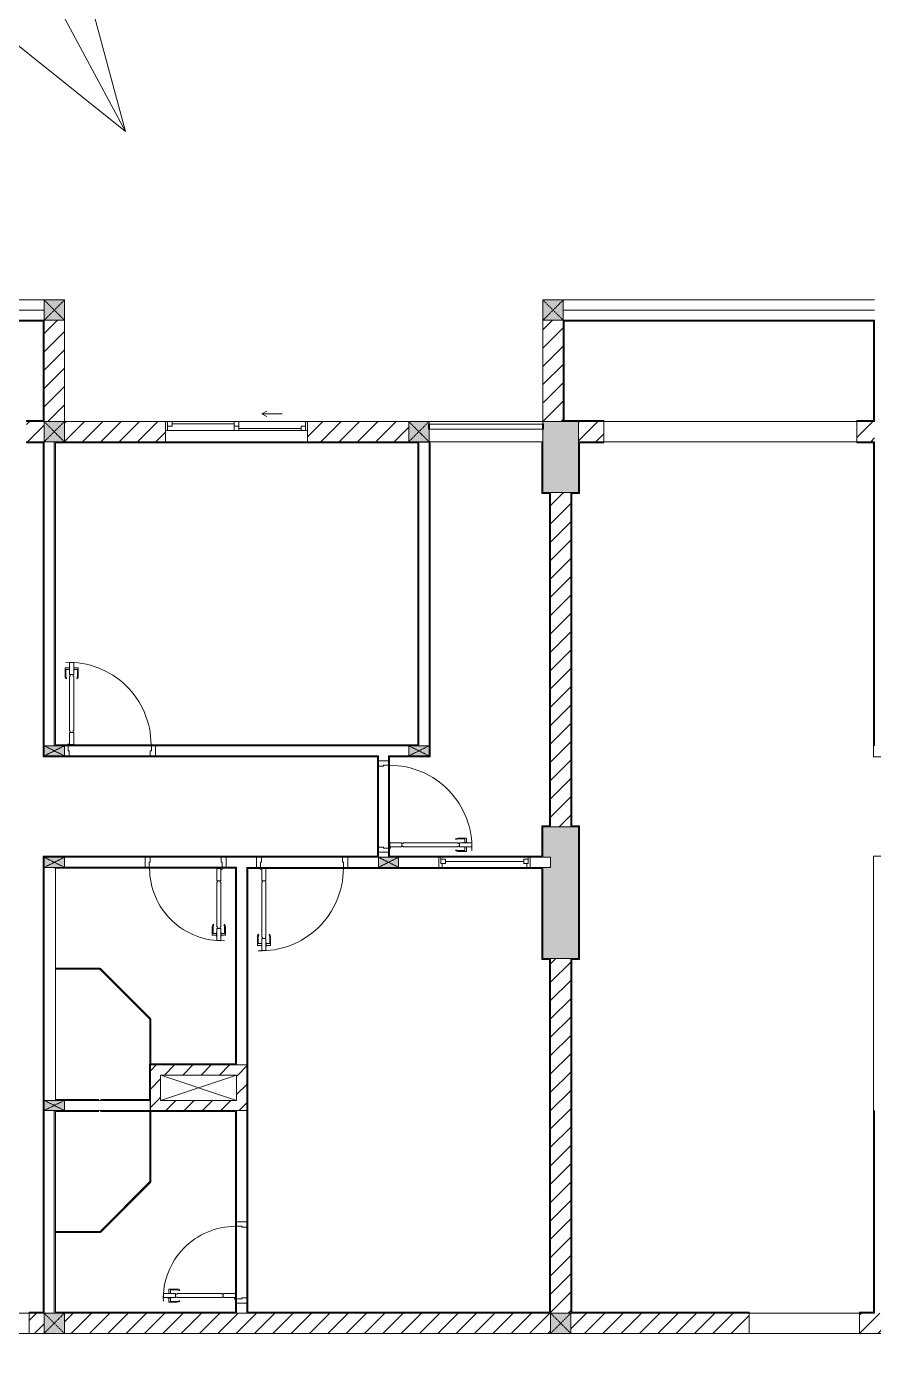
# Model space of a CAD drawing. Header units: millimetres. Extents: x 50254 to 245170, y 481 to 78637.
# Drawn here: x 212493 to 220858, y 35387 to 48437 of the extents above; entities that cross this region are included whole.
import ezdxf

# ---------------------------------------------------------------- set-up
doc = ezdxf.new("R2010")
doc.units = ezdxf.units.MM
doc.linetypes.add('IMPORT-Dash _2_', pattern=[6, 3, -3])
for name, color, linetype, lineweight in [('0-2-1', 53, 'Continuous', 9), ('A-DETL-GENF-7', 53, 'Continuous', 9), ('A-DOOR-5', 53, 'Continuous', 9), ('A-FLOR-1-1', 53, 'Continuous', 9), ('A-FLOR-4', 53, 'Continuous', 9), ('A-FLOR-HRAL-5', 53, 'Continuous', 9), ('A-GLAZ-5', 53, 'Continuous', 9), ('A-GLAZ-CURT-3', 130, 'Continuous', 9), ('A-GLAZ-CURT-4', 53, 'Continuous', 9), ('A-WALL-1-1', 53, 'Continuous', 9), ('A-WALL-7', 53, 'Continuous', 9), ('A-WALL-PATT-3', 53, 'Continuous', 9), ('A-WALL-PATT-4', 130, 'Continuous', 9), ('A_1404_dwg-1', 53, 'Continuous', 9), ('HOA GIO_TIEN GIANG_dwg-1', 253, 'Continuous', 18), ('I-WALL-1-1', 53, 'Continuous', 9), ('I-WALL-2', 53, 'Continuous', 9), ('S-COLS-1', 130, 'Continuous', 9), ('S-COLS-10', 130, 'IMPORT-Dash _2_', 9), ('S-COLS-2-1', 53, 'Continuous', 9), ('S-COLS-4-1', 53, 'Continuous', 9), ('S-COLS-9', 53, 'Continuous', 9), ('S-COLS-HDLN-2', 53, 'IMPORT-Dash _2_', 9), ('TEXT-1', 53, 'Continuous', 9)]:
    doc.layers.add(name, color=color, linetype=linetype, lineweight=lineweight)
pattern_1 = [(45, (0, 0), (-90.50967, 90.50967), [])]

# ---------------------------------------------------------------- blocks, each defined once
blk = doc.blocks.new('A_1404_dwg_NCV_TKTC_KET CAU_rvt-1-TKTC_MB HOÀN THIỆN SÀN TẦNG 3-4-4819833-KeyPlan-CH1')
at = {"layer": 'S-COLS-1'}
for points in [[(99978, 43837), (100128, 43837), (100128, 44537), (99778, 44537), (99783, 44512), (99783, 43837), (99853, 43837)], [(99853, 39237), (100128, 39237), (100128, 40537), (99778, 40536), (99778, 40237), (99853, 40237), (99853, 40137), (99778, 40137), (99778, 39237)]]:
    blk.add_hatch(color=256, dxfattribs=at).paths.add_polyline_path(points)
at = {"layer": 'A-FLOR-1-1'}
for p, q in [((98652, 44332), (98652, 44337)), ((96753, 37837), (96003, 37837))]:
    blk.add_line(p, q, dxfattribs=at)
at = {"layer": 'S-COLS-2-1'}
for p, q in [((99978, 44537), (99778, 44537)), ((100128, 44337), (100128, 44537)), ((99853, 43837), (100053, 43837)), ((100053, 40537), (99853, 40537)), ((99853, 39237), (100053, 39237))]:
    blk.add_line(p, q, dxfattribs=at)
blk = doc.blocks.new('A_1404_dwg_DOOR_CW_01 CANH MO-PANEL KINH - DIW_01-900x2200-CỬA GỖ VÂN LAMINATE-553375-TKTC_MB HOÀN THIỆN SÀN TẦNG 3-4-4819841-KeyPlan-CH1')
at = {"layer": 'A-DETL-GENF-7'}
for p, q in [((49615, 40124), (49615, 40203)), ((49658, 40207), (49619, 40207)), ((49702, 40207), (49741, 40207)), ((49745, 40124), (49745, 40203)), ((49623, 40186), (49623, 40124)), ((49623, 40098), (49629, 40103)), ((49658, 40190), (49627, 40190)), ((49702, 40190), (49733, 40190)), ((49736, 40098), (49730, 40103)), ((49737, 40186), (49737, 40124))]:
    blk.add_line(p, q, dxfattribs=at)
at = {"layer": 'A-DETL-GENF-7', "flags": 128}
for points in [[(49658, 40179), (49660, 40179), (49660, 40219), (49658, 40219)], [(49700, 40259), (49660, 40259), (49660, 40139), (49700, 40139)], [(49702, 40179), (49700, 40179), (49700, 40219), (49702, 40219)], [(49666, 39583), (49660, 39583), (49660, 40125), (49666, 40125), (49666, 40139), (49694, 40139), (49694, 40125), (49700, 40125), (49700, 39583), (49694, 39583), (49694, 39569), (49666, 39569)], [(49660, 39569), (49700, 39569), (49700, 39449), (49660, 39449)]]:
    blk.add_lwpolyline(points, close=True, dxfattribs=at)
at = {"layer": 'A-DETL-GENF-7'}
blk.add_circle((49710, 39447), 10, dxfattribs=at)
for centre, radius, start, end in [((49710, 39447), 814, 88, 180), ((49619, 40203), 4, 90, 180), ((49741, 40203), 4, 0, 90), ((49660, 40124), 45, 180, 215), ((49627, 40186), 4, 90, 180), ((49660, 40124), 37, 180, 215), ((49700, 40124), 37, 325, 0), ((49733, 40186), 4, 0, 90), ((49700, 40124), 45, 325, 0)]:
    blk.add_arc(centre, radius, start, end, dxfattribs=at)
at = {"layer": 'A-DOOR-5'}
blk.add_line((49710, 39437), (49685, 39437), dxfattribs=at)
at = {"layer": 'A-DOOR-5', "flags": 128}
for points in [[(48853, 39337), (48853, 39437), (48893, 39437), (48893, 39387), (48903, 39387), (48903, 39337)], [(49703, 39337), (49703, 39387), (49713, 39387), (49713, 39437), (49753, 39437), (49753, 39337)]]:
    blk.add_lwpolyline(points, close=True, dxfattribs=at)
blk = doc.blocks.new('A_1404_dwg_DOOR_CW_01 CANH MO-PANEL KINH - DIG_02-800x2200-CỬA NHÔM KÍNH-V57-TKTC_MB HOÀN THIỆN SÀN TẦNG 3-4-4819848-KeyPlan-CH1')
at = {"layer": 'A-DETL-GENF-7'}
for p, q in [((75561, 31824), (75561, 31903)), ((75604, 31907), (75565, 31907)), ((75569, 31886), (75569, 31824)), ((75604, 31890), (75573, 31890)), ((75648, 31907), (75687, 31907)), ((75648, 31890), (75679, 31890)), ((75683, 31886), (75683, 31824)), ((75691, 31824), (75691, 31903)), ((75569, 31798), (75575, 31803)), ((75682, 31798), (75676, 31803))]:
    blk.add_line(p, q, dxfattribs=at)
at = {"layer": 'A-DETL-GENF-7', "flags": 128}
for points in [[(75604, 31879), (75606, 31879), (75606, 31919), (75604, 31919)], [(75606, 31959), (75646, 31959), (75646, 31839), (75606, 31839)], [(75648, 31879), (75646, 31879), (75646, 31919), (75648, 31919)], [(75640, 31383), (75646, 31383), (75646, 31825), (75640, 31825), (75640, 31839), (75612, 31839), (75612, 31825), (75606, 31825), (75606, 31383), (75612, 31383), (75612, 31369), (75640, 31369)], [(75646, 31369), (75606, 31369), (75606, 31249), (75646, 31249)]]:
    blk.add_lwpolyline(points, close=True, dxfattribs=at)
at = {"layer": 'A-DETL-GENF-7'}
blk.add_circle((75596, 31247), 10, dxfattribs=at)
for centre, radius, start, end in [((75565, 31903), 4, 90, 180), ((75573, 31886), 4, 90, 180), ((75596, 31247), 714, 360, 92), ((75679, 31886), 4, 0, 90), ((75687, 31903), 4, 0, 90), ((75606, 31824), 45, 180, 215), ((75606, 31824), 37, 180, 215), ((75646, 31824), 37, 325, 0), ((75646, 31824), 45, 325, 0)]:
    blk.add_arc(centre, radius, start, end, dxfattribs=at)
at = {"layer": 'A-DOOR-5'}
blk.add_line((75596, 31237), (75621, 31237), dxfattribs=at)
at = {"layer": 'A-DOOR-5', "flags": 128}
for points in [[(75553, 31137), (75603, 31137), (75603, 31187), (75593, 31187), (75593, 31237), (75553, 31237)], [(76303, 31137), (76353, 31137), (76353, 31237), (76313, 31237), (76313, 31187), (76303, 31187)]]:
    blk.add_lwpolyline(points, close=True, dxfattribs=at)
blk = doc.blocks.new('A_1404_dwg_DOOR_CW_01 CANH MO-PANEL KINH - DIW_01-900x2200-CỬA GỖ VÂN LAMINATE-V58-TKTC_MB HOÀN THIỆN SÀN TẦNG 3-4-4819849-KeyPlan-CH1')
at = {"layer": 'A-DETL-GENF-7'}
for p, q in [((72459, 42024), (72459, 42103)), ((72502, 42107), (72463, 42107)), ((72467, 42086), (72467, 42024)), ((72502, 42090), (72471, 42090)), ((72546, 42107), (72585, 42107)), ((72546, 42090), (72577, 42090)), ((72581, 42086), (72581, 42024)), ((72589, 42024), (72589, 42103)), ((72467, 41998), (72474, 42003)), ((72581, 41998), (72574, 42003))]:
    blk.add_line(p, q, dxfattribs=at)
at = {"layer": 'A-DETL-GENF-7', "flags": 128}
for points in [[(72504, 42159), (72544, 42159), (72544, 42039), (72504, 42039)], [(72502, 42079), (72504, 42079), (72504, 42119), (72502, 42119)], [(72538, 41483), (72544, 41483), (72544, 42025), (72538, 42025), (72538, 42039), (72510, 42039), (72510, 42025), (72504, 42025), (72504, 41483), (72510, 41483), (72510, 41469), (72538, 41469)], [(72546, 42079), (72544, 42079), (72544, 42119), (72546, 42119)], [(72544, 41469), (72504, 41469), (72504, 41349), (72544, 41349)]]:
    blk.add_lwpolyline(points, close=True, dxfattribs=at)
at = {"layer": 'A-DETL-GENF-7'}
blk.add_circle((72494, 41347), 10, dxfattribs=at)
for centre, radius, start, end in [((72494, 41347), 814, 360, 92), ((72463, 42103), 4, 90, 180), ((72504, 42024), 45, 180, 215), ((72471, 42086), 4, 90, 180), ((72504, 42024), 37, 180, 215), ((72544, 42024), 37, 325, 0), ((72577, 42086), 4, 0, 90), ((72544, 42024), 45, 325, 0), ((72585, 42103), 4, 0, 90)]:
    blk.add_arc(centre, radius, start, end, dxfattribs=at)
at = {"layer": 'A-DOOR-5'}
blk.add_line((72494, 41337), (72519, 41337), dxfattribs=at)
at = {"layer": 'A-DOOR-5', "flags": 128}
blk.add_lwpolyline([(72453, 41237), (72501, 41237), (72501, 41287), (72491, 41287), (72491, 41337), (72453, 41337)], dxfattribs=at)
blk.add_lwpolyline([(73301, 41237), (73351, 41237), (73351, 41337), (73311, 41337), (73311, 41287), (73301, 41287)], close=True, dxfattribs=at)
blk = doc.blocks.new('A_1404_dwg_M_Fixed - 900 x 1400-901190-TKTC_MB HOÀN THIỆN SÀN TẦNG 3-4-4819850-KeyPlan-CH1')
at = {"layer": 'A-GLAZ-5'}
blk.add_line((111794, 68800), (111794, 69574), dxfattribs=at)
at = {"layer": 'A-GLAZ-5', "flags": 128}
for points in [[(111772, 69618), (111772, 69574), (111816, 69574), (111816, 69618), (111753, 69618), (111753, 69636)], [(111816, 69605), (111853, 69605), (111853, 69637)], [(111753, 68737), (111753, 68756), (111816, 68756), (111816, 68800), (111772, 68800), (111772, 68756)], [(111816, 68769), (111853, 68769), (111853, 68737)]]:
    blk.add_lwpolyline(points, dxfattribs=at)
blk = doc.blocks.new('A_1404_dwg_Railing - 50 x 10mm-901205-TKTC_MB HOÀN THIỆN SÀN TẦNG 3-4-4819861-KeyPlan-CH1')
at = {"layer": 'A-FLOR-HRAL-5', "flags": 128}
blk.add_lwpolyline([(107527, 69769), (107477, 69769), (107477, 69759), (107527, 69759)], close=True, dxfattribs=at)
blk = doc.blocks.new('A_1404_dwg_Railing - 50 x 10mm-901205-TKTC_MB HOÀN THIỆN SÀN TẦNG 3-4-V141-KeyPlan-CH1')
at = {"layer": 'A-FLOR-HRAL-5'}
blk.add_line((76048, 44512), (76048, 44462), dxfattribs=at)
at = {"layer": 'A-FLOR-HRAL-5', "flags": 128}
blk.add_lwpolyline([(76058, 44462), (76058, 44512), (76048, 44512)], dxfattribs=at)
blk = doc.blocks.new('A_1404_dwg_Railing - Railing-998950-TKTC_MB HOÀN THIỆN SÀN TẦNG 3-4-4819933-KeyPlan-CH1')
at = {"layer": 'A-FLOR-HRAL-5'}
for p, q in [((99773, 44512), (98658, 44512)), ((98658, 44462), (99773, 44462))]:
    blk.add_line(p, q, dxfattribs=at)
blk.add_blockref('A_1404_dwg_Railing - 50 x 10mm-901205-TKTC_MB HOÀN THIỆN SÀN TẦNG 3-4-V141-KeyPlan-CH1', (22600, 0))
at = {"rotation": 270}
blk.add_blockref('A_1404_dwg_Railing - 50 x 10mm-901205-TKTC_MB HOÀN THIỆN SÀN TẦNG 3-4-4819861-KeyPlan-CH1', (30014, 151990), dxfattribs=at)
blk = doc.blocks.new('A_1404_dwg_System Panel - Glazed-647900-TKTC_MB HOÀN THIỆN SÀN TẦNG 3-4-4819871-KeyPlan-CH1')
at = {"layer": 'A-GLAZ-CURT-3'}
blk.add_hatch(color=256, dxfattribs=at).paths.add_polyline_path([(72802, 36532), (72805, 36537), (72802, 36542), (72363, 36542), (72363, 36532)])
at = {"layer": 'A-GLAZ-CURT-4'}
blk.add_line((72363, 36532), (72805, 36532), dxfattribs=at)
at = {"layer": 'A-GLAZ-CURT-4', "flags": 128}
blk.add_lwpolyline([(72803, 36542), (72363, 36542), (72363, 36532)], dxfattribs=at)
blk = doc.blocks.new('A_1404_dwg_System Panel - Glazed-579379-TKTC_MB HOÀN THIỆN SÀN TẦNG 3-4-4819872-KeyPlan-CH1')
at = {"layer": 'A-GLAZ-CURT-3'}
blk.add_hatch(color=256, dxfattribs=at).paths.add_polyline_path([(115448, 65389), (115453, 65392), (115456, 65395), (114956, 65887), (114957, 65880), (115219, 65618)])
at = {"layer": 'A-GLAZ-CURT-4'}
blk.add_line((115456, 65395), (114960, 65891), dxfattribs=at)
at = {"layer": 'A-GLAZ-CURT-4', "flags": 128}
blk.add_lwpolyline([(114955, 65882), (115449, 65388), (115456, 65395)], dxfattribs=at)
blk = doc.blocks.new('A_1404_dwg_System Panel - Glazed-703244-TKTC_MB HOÀN THIỆN SÀN TẦNG 3-4-4819930-KeyPlan-CH1')
at = {"layer": 'A-GLAZ-CURT-3'}
blk.add_hatch(color=256, dxfattribs=at).paths.add_polyline_path([(73301, 37033), (73306, 37033), (73303, 37727), (73296, 37727), (73297, 37036)])
at = {"layer": 'A-GLAZ-CURT-4', "flags": 128}
blk.add_lwpolyline([(73306, 37033), (73306, 37727), (73296, 37727), (73296, 37033)], close=True, dxfattribs=at)
blk = doc.blocks.new('A_1404_dwg_System Panel - Glazed-901200-TKTC_MB HOÀN THIỆN SÀN TẦNG 3-4-4819874-KeyPlan-CH1')
at = {"layer": 'A-GLAZ-CURT-3'}
blk.add_hatch(color=256, dxfattribs=at).paths.add_polyline_path([(72803, 39132), (72799, 39142), (72363, 39142), (72363, 39132), (72801, 39132)])
at = {"layer": 'A-GLAZ-CURT-4'}
blk.add_line((72363, 39132), (72801, 39132), dxfattribs=at)
at = {"layer": 'A-GLAZ-CURT-4', "flags": 128}
blk.add_lwpolyline([(72803, 39142), (72363, 39142), (72363, 39132)], dxfattribs=at)
blk = doc.blocks.new('A_1404_dwg_System Panel - Glazed-579637-TKTC_MB HOÀN THIỆN SÀN TẦNG 3-4-4819875-KeyPlan-CH1')
at = {"layer": 'A-GLAZ-CURT-3'}
blk.add_hatch(color=256, dxfattribs=at).paths.add_polyline_path([(112857, 65387), (113350, 65887), (113347, 65891), (112852, 65389), (112857, 65389)])
at = {"layer": 'A-GLAZ-CURT-4'}
blk.add_line((112856, 65386), (113352, 65882), dxfattribs=at)
at = {"layer": 'A-GLAZ-CURT-4', "flags": 128}
blk.add_lwpolyline([(113347, 65891), (112849, 65393), (112856, 65386)], dxfattribs=at)
blk = doc.blocks.new('A_1404_dwg_System Panel - Glazed-1013752-TKTC_MB HOÀN THIỆN SÀN TẦNG 3-4-4819931-KeyPlan-CH1')
at = {"layer": 'A-GLAZ-CURT-3'}
blk.add_hatch(color=256, dxfattribs=at).paths.add_polyline_path([(73306, 38192), (73301, 38639), (73296, 38636), (73296, 38192), (73304, 38192)])
at = {"layer": 'A-GLAZ-CURT-4', "flags": 128}
blk.add_lwpolyline([(73296, 38639), (73296, 38192), (73306, 38192), (73306, 38639)], close=True, dxfattribs=at)
blk = doc.blocks.new('A_1404_dwg_G1_SOF - BO TRU - 100x200-745959-TKTC_MB HOÀN THIỆN SÀN TẦNG 3-4-4819847-KeyPlan-CH1')
at = {"layer": 'S-COLS-1'}
blk.add_hatch(color=256, dxfattribs=at).paths.add_polyline_path([(111053, 40037), (111053, 40237), (110953, 40237), (110953, 40037)])
at = {"layer": 'S-COLS-9', "flags": 128}
blk.add_lwpolyline([(110953, 40037), (111053, 40037), (111053, 40237), (110953, 40237)], close=True, dxfattribs=at)
at = {"layer": 'S-COLS-HDLN-2'}
for p, q in [((110953, 40037), (111053, 40237)), ((111053, 40037), (110953, 40237))]:
    blk.add_line(p, q, dxfattribs=at)
blk = doc.blocks.new('A_1404_dwg_DOOR_CW_01 CANH MO-PANEL KINH - DIG_01-900x2200-CỬA NHÔM KÍNH-901215-TKTC_MB HOÀN THIỆN SÀN TẦNG 3-4-4819898-KeyPlan-CH1')
at = {"layer": 'A-DETL-GENF-7'}
for p, q in [((37865, 68824), (37865, 68903)), ((37908, 68907), (37869, 68907)), ((37952, 68907), (37991, 68907)), ((37995, 68824), (37995, 68903)), ((37873, 68886), (37873, 68824)), ((37873, 68798), (37879, 68803)), ((37908, 68890), (37877, 68890)), ((37952, 68890), (37983, 68890)), ((37986, 68798), (37980, 68803)), ((37987, 68886), (37987, 68824))]:
    blk.add_line(p, q, dxfattribs=at)
at = {"layer": 'A-DETL-GENF-7', "flags": 128}
for points in [[(37908, 68879), (37910, 68879), (37910, 68919), (37908, 68919)], [(37950, 68959), (37910, 68959), (37910, 68839), (37950, 68839)], [(37952, 68879), (37950, 68879), (37950, 68919), (37952, 68919)], [(37916, 68283), (37910, 68283), (37910, 68825), (37916, 68825), (37916, 68839), (37944, 68839), (37944, 68825), (37950, 68825), (37950, 68283), (37944, 68283), (37944, 68269), (37916, 68269)], [(37910, 68269), (37950, 68269), (37950, 68149), (37910, 68149)]]:
    blk.add_lwpolyline(points, close=True, dxfattribs=at)
at = {"layer": 'A-DETL-GENF-7'}
blk.add_circle((37960, 68147), 10, dxfattribs=at)
for centre, radius, start, end in [((37960, 68147), 814, 88, 180), ((37869, 68903), 4, 90, 180), ((37991, 68903), 4, 0, 90), ((37910, 68824), 45, 180, 215), ((37877, 68886), 4, 90, 180), ((37910, 68824), 37, 180, 215), ((37950, 68824), 37, 325, 0), ((37983, 68886), 4, 0, 90), ((37950, 68824), 45, 325, 0)]:
    blk.add_arc(centre, radius, start, end, dxfattribs=at)
at = {"layer": 'A-DOOR-5'}
blk.add_line((37960, 68137), (37935, 68137), dxfattribs=at)
at = {"layer": 'A-DOOR-5', "flags": 128}
for points in [[(37103, 68037), (37103, 68137), (37143, 68137), (37143, 68087), (37153, 68087), (37153, 68037)], [(37953, 68037), (37953, 68087), (37963, 68087), (37963, 68137), (38003, 68137), (38003, 68037)]]:
    blk.add_lwpolyline(points, close=True, dxfattribs=at)
blk = doc.blocks.new('A_1404_dwg_NCV_TKTC_TANG 3 - 4_rvt-1-TKTC_MB HOÀN THIỆN SÀN TẦNG 3-4-4819943-KeyPlan-CH1')
at = {"layer": 'A-WALL-PATT-4'}
for points in [[(94843, 44537), (94853, 44537), (94852, 45537), (94843, 45537), (94843, 44547)], [(99978, 44547), (99988, 44547), (99988, 45537), (99978, 45537), (99978, 45416)], [(94843, 41237), (94853, 41237), (94852, 44337), (94843, 44337), (94843, 41376)], [(94953, 41337), (94963, 41337), (94963, 44327), (94953, 44327), (94953, 41347)], [(98553, 41337), (98553, 44337), (98543, 44337), (98543, 41337)], [(98663, 41227), (98663, 44327), (98653, 44327), (98653, 41227)], [(99778, 43827), (99778, 44327), (99768, 44327), (99768, 43827)], [(100133, 43827), (100138, 43827), (100138, 44327), (100128, 44327), (100128, 43827)], [(99783, 43827), (99843, 43827), (99843, 43837), (99778, 43837), (99778, 43827)], [(99843, 40536), (99853, 40537), (99853, 43837), (99843, 43837), (99843, 40537)], [(100053, 43827), (100128, 43827), (100128, 43837), (100053, 43837)], [(100053, 40537), (100063, 40537), (100063, 43827), (100053, 43827), (100053, 40547)], [(98153, 41227), (98153, 41237), (94843, 41237), (94843, 41227), (98143, 41227)], [(95903, 41337), (98543, 41337), (98543, 41347), (94963, 41347), (94963, 41337), (95903, 41337)], [(98263, 40237), (98263, 41237), (98253, 41237), (98253, 40237)], [(98653, 41227), (98653, 41237), (98263, 41237), (98263, 41227), (98553, 41227)], [(98153, 40247), (98153, 41227), (98143, 41227), (98143, 40247)], [(99778, 40536), (99843, 40537), (99843, 40546), (99768, 40546), (99768, 40536)], [(99768, 40247), (99778, 40247), (99778, 40536), (99768, 40536)], [(100128, 40537), (100138, 40537), (100137, 40547), (100063, 40547), (100063, 40537)], [(100138, 39227), (100138, 40537), (100128, 40537), (100131, 39227)], [(94843, 35747), (94853, 35747), (94852, 40247), (94843, 40247)], [(98143, 40237), (98153, 40237), (98153, 40247), (94853, 40247), (94853, 40237), (98039, 40237)], [(98353, 40237), (99778, 40237), (99778, 40247), (98263, 40247), (98263, 40237)], [(96853, 35737), (96863, 35737), (96863, 40137), (96853, 40137), (96853, 35747)], [(99778, 40127), (99778, 40137), (96863, 40137), (96863, 40127), (99768, 40127)], [(99768, 39227), (99778, 39227), (99778, 40127), (99768, 40127), (99768, 39237)], [(99843, 39227), (99853, 39227), (99853, 39237), (99778, 39237), (99778, 39227)], [(99853, 35747), (99853, 39227), (99843, 39227), (99843, 35747)], [(100053, 39227), (100128, 39227), (100128, 39237), (100053, 39237)], [(100063, 35747), (100063, 39227), (100053, 39227), (100053, 35747)], [(96863, 35737), (99853, 35737), (99853, 35747), (96863, 35747)]]:
    blk.add_hatch(color=256, dxfattribs=at).paths.add_polyline_path(points)
h = blk.add_hatch(color=256, dxfattribs=at)
h.paths.add_polyline_path([(94678, 44537), (94843, 44537), (94843, 44547), (94678, 44547)])
h.paths.add_polyline_path([(91928, 44537), (92178, 44537), (92176, 44547), (91853, 44547), (91853, 44537)])
h = blk.add_hatch(color=256, dxfattribs=at)
h.paths.add_polyline_path([(100378, 44537), (100378, 44547), (99978, 44547), (99978, 44537), (100128, 44537)])
h.paths.add_polyline_path([(103043, 44537), (103043, 44547), (102878, 44547), (102878, 44537)])
h = blk.add_hatch(color=256, dxfattribs=at)
h.paths.add_polyline_path([(94678, 44327), (94843, 44327), (94843, 44337), (94678, 44337)])
h.paths.add_polyline_path([(91938, 44327), (92178, 44327), (92176, 44337), (91928, 44337), (91928, 44327)])
h = blk.add_hatch(color=256, dxfattribs=at)
h.paths.add_polyline_path([(97453, 44327), (98543, 44327), (98543, 44337), (97453, 44337)])
h.paths.add_polyline_path([(94963, 44327), (96053, 44327), (96053, 44337), (94953, 44337), (94953, 44327)])
h = blk.add_hatch(color=256, dxfattribs=at)
h.paths.add_polyline_path([(103042, 44327), (103043, 44327), (103043, 44337), (102878, 44337), (102878, 44327)])
h.paths.add_polyline_path([(100138, 44327), (100378, 44327), (100378, 44337), (100128, 44337), (100128, 44327)])
h = blk.add_hatch(color=256, dxfattribs=at)
h.paths.add_polyline_path([(91853, 35737), (93613, 35737), (93613, 35747), (91853, 35747), (91853, 35737)])
h.paths.add_polyline_path([(94703, 35737), (94853, 35737), (94852, 35747), (94703, 35747)])
h = blk.add_hatch(color=256, dxfattribs=at)
h.paths.add_polyline_path([(103053, 35737), (103053, 35747), (102903, 35747), (102903, 35737), (103043, 35737)])
h.paths.add_polyline_path([(100053, 35737), (101813, 35737), (101813, 35747), (100053, 35747), (100053, 35737)])
at = {"layer": 'A-FLOR-4'}
for p, q in [((98653, 44337), (98653, 44332)), ((99778, 44327), (99778, 44337)), ((102878, 44337), (100378, 44337))]:
    blk.add_line(p, q, dxfattribs=at)
at = {"layer": 'A-FLOR-4', "flags": 128}
blk.add_lwpolyline([(102878, 44537), (100378, 44537), (100378, 44337), (102878, 44337)], close=True, dxfattribs=at)
for points in [[(93613, 35737), (93613, 35537), (94703, 35537), (94703, 35737), (93613, 35737), (94703, 35737)], [(101813, 35737), (101813, 35537), (102903, 35537), (102903, 35737), (101813, 35737), (102903, 35737)]]:
    blk.add_lwpolyline(points, dxfattribs=at)
at = {"layer": 'A-WALL-1-1'}
for p, q in [((94953, 44337), (94853, 44337)), ((94853, 44337), (94853, 41337)), ((94953, 41337), (94953, 44337)), ((94853, 40137), (94853, 37837)), ((94953, 40128), (94953, 40137))]:
    blk.add_line(p, q, dxfattribs=at)
at = {"layer": 'A-WALL-1-1', "flags": 128}
for points in [[(98653, 41337), (98653, 44332), (98553, 44332), (98553, 41337)], [(98453, 41337), (95951, 41337), (95951, 41237), (98153, 41237), (98153, 41187), (98253, 41187), (98253, 41237), (98453, 41237)], [(95053, 40137), (95851, 40137), (95851, 40237), (95053, 40237)], [(98253, 40237), (98253, 40287), (98153, 40287), (98153, 40237), (97851, 40237), (97851, 40137), (98153, 40137)], [(98353, 40137), (98751, 40137), (98751, 40237), (98353, 40237)], [(94853, 37737), (94853, 35737), (94953, 35737), (94953, 37737)], [(95053, 37737), (95901, 37737), (95901, 37837), (95053, 37837)]]:
    blk.add_lwpolyline(points, dxfattribs=at)
for points in [[(96853, 38187), (96853, 40137), (96951, 40137), (96951, 40237), (96651, 40237), (96651, 40137), (96753, 40137), (96753, 38187)], [(99651, 40137), (99853, 40137), (99853, 40237), (99651, 40237)], [(96853, 36637), (96853, 37737), (96753, 37737), (96753, 36637)], [(96853, 35737), (96853, 35837), (96753, 35837), (96753, 35737)]]:
    blk.add_lwpolyline(points, close=True, dxfattribs=at)
at = {"layer": 'A-WALL-7', "flags": 128}
for points in [[(98653, 44512), (98653, 44537), (99778, 44537), (99778, 44512)], [(99778, 44462), (99778, 44337), (98653, 44337), (98653, 44462)]]:
    blk.add_lwpolyline(points, dxfattribs=at)
at = {"layer": 'I-WALL-1-1'}
for p, q in [((94843, 44537), (94852, 44537)), ((94853, 41337), (94853, 44337)), ((95052, 44337), (94953, 44337)), ((98553, 41337), (98553, 44337)), ((95053, 41337), (98453, 41337)), ((94853, 37837), (94853, 40137)), ((94953, 40137), (94953, 40128)), ((94963, 39132), (94963, 39142)), ((95903, 38197), (95896, 38197)), ((94963, 36532), (94963, 36542)), ((94953, 35737), (95052, 35737))]:
    blk.add_line(p, q, dxfattribs=at)
at = {"layer": 'I-WALL-1-1', "flags": 128}
for points in [[(94853, 44537), (94853, 45537), (94843, 45537), (94843, 44547), (94678, 44547), (94678, 44537), (94843, 44537)], [(94852, 44337), (94843, 44337), (94678, 44337), (94678, 44327), (94843, 44327), (94843, 41237), (94843, 41227), (98143, 41227), (98143, 40247), (94853, 40247), (94843, 40247), (94843, 35747), (94703, 35747), (94703, 35737), (94852, 35737)], [(94953, 44337), (94953, 44327), (94953, 41337)], [(98453, 44337), (97453, 44337), (97453, 44327), (98543, 44327), (98543, 41347), (94963, 41347)], [(94963, 41347), (94963, 44327), (96053, 44327), (96053, 44337), (95052, 44337)], [(98353, 40237), (99778, 40237), (99778, 40247), (99778, 40536), (99843, 40536), (99853, 40536), (99853, 43837), (99843, 43837), (99778, 43837), (99778, 44327), (99768, 44327), (99768, 43827), (99778, 43827), (99843, 43827), (99843, 40546), (99768, 40546), (99768, 40536), (99768, 40247), (98263, 40247), (98263, 41227), (98653, 41227), (98663, 41227), (98663, 44327), (98653, 44327), (98653, 41337)], [(98553, 44337), (98543, 44337), (98453, 44337)], [(100063, 39227), (100128, 39227), (100138, 39227), (100138, 40537), (100138, 40547), (100063, 40547), (100063, 43827), (100128, 43827), (100138, 43827), (100138, 44327), (100378, 44327), (100378, 44337), (100128, 44337), (100128, 44327), (100128, 43837), (100053, 43837), (100053, 43827), (100053, 40537), (100063, 40537), (100128, 40537), (100128, 39237), (100053, 39237), (100053, 39227), (100053, 35747), (100053, 35737)], [(103053, 41337), (103053, 44337), (103043, 44337), (102878, 44337), (102878, 44327), (103043, 44327), (103043, 41237), (103043, 41227), (106343, 41227), (106343, 40247), (103053, 40247), (103043, 40247), (103043, 35747), (102903, 35747), (102903, 35737), (103053, 35737), (103053, 35747), (103053, 37737)], [(95053, 40237), (98153, 40237), (98153, 40247), (98153, 41227), (98153, 41237), (95053, 41237)], [(98453, 41237), (98263, 41237), (98253, 41237), (98253, 40237)], [(94963, 39142), (94963, 40128), (96743, 40128), (96743, 38197), (95906, 38197)], [(95053, 37837), (95903, 37837), (95903, 37847), (95903, 38187), (96743, 38187), (96753, 38187), (96753, 40138), (96743, 40138), (95053, 40138)], [(98153, 40137), (96863, 40137), (96853, 40137), (96853, 35737), (96863, 35737), (99853, 35737), (99853, 35747), (99853, 39227), (99853, 39237), (99778, 39237), (99778, 40127), (99778, 40137), (98353, 40137)], [(100053, 35737), (101813, 35737), (101813, 35747), (100063, 35747), (100063, 39227)], [(95393, 37847), (94963, 37847), (94963, 39132)], [(95893, 38197), (95893, 37847), (95409, 37847)], [(94853, 35737), (94853, 35747), (94853, 37737)], [(94953, 37737), (94953, 37727), (94953, 35747), (94953, 35737)], [(95409, 37727), (96743, 37727), (96743, 35747), (94963, 35747), (94963, 36532)], [(94963, 36542), (94963, 37727), (95393, 37727)], [(95052, 35737), (96743, 35737), (96753, 35737), (96753, 37737), (96743, 37737), (95053, 37737)]]:
    blk.add_lwpolyline(points, dxfattribs=at)
for points in [[(99978, 45537), (99978, 44547), (99978, 44537), (100378, 44537), (100378, 44547), (99988, 44547), (99988, 45537)], [(103043, 44537), (103053, 44537), (103053, 45537), (103043, 45537), (103043, 44547), (102878, 44547), (102878, 44537)], [(99843, 35747), (96863, 35747), (96863, 40127), (99768, 40127), (99768, 39227), (99778, 39227), (99843, 39227)]]:
    blk.add_lwpolyline(points, close=True, dxfattribs=at)
at = {"layer": 'I-WALL-2'}
for p, q in [((91863, 45537), (94843, 45537)), ((94843, 45527), (91863, 45527)), ((99988, 45537), (103043, 45537)), ((103043, 45527), (99988, 45527)), ((96053, 44337), (97453, 44337)), ((97453, 44327), (96053, 44327))]:
    blk.add_line(p, q, dxfattribs=at)
for name, p in [('A_1404_dwg_Railing - Railing-998950-TKTC_MB HOÀN THIỆN SÀN TẦNG 3-4-4819933-KeyPlan-CH1', (0, 0)), ('A_1404_dwg_DOOR_CW_01 CANH MO-PANEL KINH - DIW_01-900x2200-CỬA GỖ VÂN LAMINATE-V58-TKTC_MB HOÀN THIỆN SÀN TẦNG 3-4-4819849-KeyPlan-CH1', (22600, 0)), ('A_1404_dwg_System Panel - Glazed-901200-TKTC_MB HOÀN THIỆN SÀN TẦNG 3-4-4819874-KeyPlan-CH1', (22600, 0)), ('A_1404_dwg_System Panel - Glazed-1013752-TKTC_MB HOÀN THIỆN SÀN TẦNG 3-4-4819931-KeyPlan-CH1', (22600, 0)), ('A_1404_dwg_System Panel - Glazed-703244-TKTC_MB HOÀN THIỆN SÀN TẦNG 3-4-4819930-KeyPlan-CH1', (22600, 0)), ('A_1404_dwg_System Panel - Glazed-647900-TKTC_MB HOÀN THIỆN SÀN TẦNG 3-4-4819871-KeyPlan-CH1', (22600, 0))]:
    blk.add_blockref(name, p)
for name, p, rotation in [('A_1404_dwg_G1_SOF - BO TRU - 100x200-745959-TKTC_MB HOÀN THIỆN SÀN TẦNG 3-4-4819847-KeyPlan-CH1', (135090, -69716), 90), ('A_1404_dwg_G1_SOF - BO TRU - 100x200-745959-TKTC_MB HOÀN THIỆN SÀN TẦNG 3-4-4819847-KeyPlan-CH1', (138690, -69716), 90), ('A_1404_dwg_DOOR_CW_01 CANH MO-PANEL KINH - DIG_01-900x2200-CỬA NHÔM KÍNH-901215-TKTC_MB HOÀN THIỆN SÀN TẦNG 3-4-4819898-KeyPlan-CH1', (30116, 78290), 270), ('A_1404_dwg_G1_SOF - BO TRU - 100x200-745959-TKTC_MB HOÀN THIỆN SÀN TẦNG 3-4-4819847-KeyPlan-CH1', (135090, -70816), 90), ('A_1404_dwg_DOOR_CW_01 CANH MO-PANEL KINH - DIG_02-800x2200-CỬA NHÔM KÍNH-V57-TKTC_MB HOÀN THIỆN SÀN TẦNG 3-4-4819848-KeyPlan-CH1', (172204, 71374), 180), ('A_1404_dwg_DOOR_CW_01 CANH MO-PANEL KINH - DIW_01-900x2200-CỬA GỖ VÂN LAMINATE-553375-TKTC_MB HOÀN THIỆN SÀN TẦNG 3-4-4819841-KeyPlan-CH1', (146703, 79574), 180), ('A_1404_dwg_G1_SOF - BO TRU - 100x200-745959-TKTC_MB HOÀN THIỆN SÀN TẦNG 3-4-4819847-KeyPlan-CH1', (138390, -70816), 90), ('A_1404_dwg_M_Fixed - 900 x 1400-901190-TKTC_MB HOÀN THIỆN SÀN TẦNG 3-4-4819850-KeyPlan-CH1', (30014, 151990), 270), ('A_1404_dwg_System Panel - Glazed-579637-TKTC_MB HOÀN THIỆN SÀN TẦNG 3-4-4819875-KeyPlan-CH1', (30014, 151990), 270.0000000000001), ('A_1404_dwg_G1_SOF - BO TRU - 100x200-745959-TKTC_MB HOÀN THIỆN SÀN TẦNG 3-4-4819847-KeyPlan-CH1', (135090, -73216), 90), ('A_1404_dwg_System Panel - Glazed-579379-TKTC_MB HOÀN THIỆN SÀN TẦNG 3-4-4819872-KeyPlan-CH1', (30014, 151990), 270.0000000000001), ('A_1404_dwg_DOOR_CW_01 CANH MO-PANEL KINH - DIG_02-800x2200-CỬA NHÔM KÍNH-V57-TKTC_MB HOÀN THIỆN SÀN TẦNG 3-4-4819848-KeyPlan-CH1', (127990, -39716), 90)]:
    blk.add_blockref(name, p, dxfattribs=dict(rotation=rotation))
blk = doc.blocks.new('A_1404_dwg_1_FAMILY RVT - W01-WxH 1400x1400xmm-389822-TKTC_MB HOÀN THIỆN SÀN TẦNG 3-4-4819949-KeyPlan-CH1')
at = {"layer": 'A-GLAZ-5'}
for p, q in [((50001, 78313), (50204, 78313)), ((49052, 78237), (49052, 78037)), ((49072, 78237), (49072, 78148)), ((49116, 78215), (49730, 78215)), ((49730, 78237), (49775, 78237)), ((49775, 78192), (49730, 78192)), ((49775, 78170), (50389, 78170)), ((50433, 78237), (50433, 78148))]:
    blk.add_line(p, q, dxfattribs=at)
at = {"layer": 'A-GLAZ-5', "flags": 128}
for points in [[(50052, 78339), (50001, 78313), (50052, 78288)], [(50452, 78037), (50452, 78237), (49052, 78237), (49116, 78237)], [(49730, 78148), (49730, 78237), (49116, 78237), (49116, 78192), (49072, 78192)], [(49775, 78148), (49775, 78237), (50433, 78237), (50452, 78237)], [(50433, 78192), (50389, 78192), (50389, 78148)], [(49052, 78148), (49072, 78148), (49730, 78148), (49775, 78148), (50389, 78148), (50452, 78148)]]:
    blk.add_lwpolyline(points, dxfattribs=at)
blk = doc.blocks.new('A_1404_dwg_G1_SOF - BO TRU - 200x200-V24-TKTC_MB HOÀN THIỆN SÀN TẦNG 3-4-4820003-KeyPlan-CH1')
at = {"layer": 'S-COLS-10'}
blk.add_hatch(color=256, dxfattribs=at).paths.add_polyline_path([(94853, 35537), (95052, 35537), (95052, 35737), (94852, 35737), (94852, 35537)])
at = {"layer": 'S-COLS-4-1', "flags": 128}
blk.add_lwpolyline([(94852, 35737), (94852, 35537), (95052, 35537), (95052, 35737)], dxfattribs=at)
at = {"layer": 'S-COLS-HDLN-2'}
for p, q in [((95052, 35737), (94852, 35537)), ((94853, 35737), (95052, 35537))]:
    blk.add_line(p, q, dxfattribs=at)
blk = doc.blocks.new('A_1404_dwg_G1_SOF - BO TRU - 200x200-V22-TKTC_MB HOÀN THIỆN SÀN TẦNG 3-4-4820001-KeyPlan-CH1')
at = {"layer": 'S-COLS-10'}
blk.add_hatch(color=256, dxfattribs=at).paths.add_polyline_path([(108053, 35537), (108253, 35537), (108253, 35737), (108053, 35737), (108053, 35724)])
at = {"layer": 'S-COLS-4-1'}
blk.add_line((108253, 35737), (108053, 35737), dxfattribs=at)
at = {"layer": 'S-COLS-4-1', "flags": 128}
blk.add_lwpolyline([(108053, 35737), (108053, 35537), (108253, 35537), (108253, 35737)], dxfattribs=at)
at = {"layer": 'S-COLS-HDLN-2'}
for p, q in [((108253, 35737), (108053, 35537)), ((108053, 35737), (108253, 35537))]:
    blk.add_line(p, q, dxfattribs=at)
blk = doc.blocks.new('A_1404_dwg_G1_SOF - BO TRU - 200x200-3054293-TKTC_MB HOÀN THIỆN SÀN TẦNG 3-4-4819986-KeyPlan-CH1')
at = {"layer": 'S-COLS-10'}
blk.add_hatch(color=256, dxfattribs=at).paths.add_polyline_path([(41853, 71512), (42053, 71512), (42052, 71712), (41853, 71712)])
at = {"layer": 'S-COLS-4-1', "flags": 128}
blk.add_lwpolyline([(42053, 71712), (41853, 71712), (41853, 71512), (42053, 71512)], close=True, dxfattribs=at)
at = {"layer": 'S-COLS-HDLN-2'}
for p, q in [((42053, 71712), (41853, 71512)), ((41853, 71712), (42053, 71512))]:
    blk.add_line(p, q, dxfattribs=at)
blk = doc.blocks.new('A_1404_dwg_G1_SOF - BO TRU - 200x200-V35-TKTC_MB HOÀN THIỆN SÀN TẦNG 3-4-4820014-KeyPlan-CH1')
at = {"layer": 'S-COLS-10'}
blk.add_hatch(color=256, dxfattribs=at).paths.add_polyline_path([(98553, 44337), (98653, 44337), (98648, 44537), (98453, 44537), (98453, 44337), (98543, 44337)])
at = {"layer": 'S-COLS-4-1', "flags": 128}
for points in [[(98653, 44512), (98653, 44537), (98453, 44537), (98453, 44337)], [(98553, 44337), (98653, 44337), (98653, 44462)]]:
    blk.add_lwpolyline(points, dxfattribs=at)
at = {"layer": 'S-COLS-HDLN-2'}
for p, q in [((98653, 44537), (98453, 44337)), ((98453, 44537), (98653, 44337))]:
    blk.add_line(p, q, dxfattribs=at)
blk = doc.blocks.new('A_1404_dwg_G1_SOF - BO TRU - 200x200-V114-TKTC_MB HOÀN THIỆN SÀN TẦNG 3-4-4820036-KeyPlan-CH1')
at = {"layer": 'S-COLS-10'}
blk.add_hatch(color=256, dxfattribs=at).paths.add_polyline_path([(94853, 44337), (95052, 44337), (95052, 44537), (94852, 44537), (94852, 44337)])
at = {"layer": 'S-COLS-4-1'}
blk.add_line((94852, 44537), (94852, 44337), dxfattribs=at)
at = {"layer": 'S-COLS-4-1', "flags": 128}
blk.add_lwpolyline([(95052, 44337), (95052, 44537), (94853, 44537)], dxfattribs=at)
at = {"layer": 'S-COLS-HDLN-2'}
for p, q in [((95052, 44537), (94852, 44337)), ((94852, 44537), (95052, 44337))]:
    blk.add_line(p, q, dxfattribs=at)
blk = doc.blocks.new('A_1404_dwg-4819832-KeyPlan-CH1')
at = {"layer": 'A-WALL-PATT-3'}
h = blk.add_hatch(dxfattribs=at)
h.set_pattern_fill('FP_22', color=256, style=0, pattern_type=2)
h.set_pattern_definition(pattern_1)
h.paths.add_polyline_path([(95052, 44537), (95053, 44537), (95052, 45537), (94853, 45537), (94853, 44537)])
h = blk.add_hatch(dxfattribs=at)
h.set_pattern_fill('FP_22', color=256, style=0, pattern_type=2)
h.set_pattern_definition(pattern_1)
h.paths.add_polyline_path([(99978, 44537), (99978, 45537), (99778, 45537), (99783, 44537)])
h = blk.add_hatch(dxfattribs=at)
h.set_pattern_fill('FP_22', color=256, style=0, pattern_type=2)
h.set_pattern_definition(pattern_1)
h.paths.add_polyline_path([(94678, 44337), (94852, 44337), (94852, 44537), (94678, 44537), (94678, 44337)])
h.paths.add_polyline_path([(92176, 44337), (92178, 44337), (92176, 44537), (91928, 44537), (91928, 44337)])
h = blk.add_hatch(dxfattribs=at)
h.set_pattern_fill('FP_22', color=256, style=0, pattern_type=2)
h.set_pattern_definition(pattern_1)
h.paths.add_polyline_path([(98453, 44337), (98453, 44537), (97453, 44537), (97453, 44337), (98039, 44337)])
h.paths.add_polyline_path([(96053, 44337), (96053, 44537), (95052, 44537), (95053, 44337)])
h = blk.add_hatch(dxfattribs=at)
h.set_pattern_fill('FP_22', color=256, style=0, pattern_type=2)
h.set_pattern_definition(pattern_1)
h.paths.add_polyline_path([(100128, 44337), (100378, 44337), (100378, 44537), (100128, 44537), (100128, 44462)])
h.paths.add_polyline_path([(103043, 44337), (103053, 44338), (103053, 44537), (102878, 44537), (102878, 44337)])
h = blk.add_hatch(dxfattribs=at)
h.set_pattern_fill('FP_22', color=256, style=0, pattern_type=2)
h.set_pattern_definition(pattern_1)
h.paths.add_polyline_path([(99853, 40537), (100053, 40537), (100053, 43837), (99853, 43837), (99853, 41376)])
h = blk.add_hatch(dxfattribs=at)
h.set_pattern_fill('FP_22', color=256, style=0, pattern_type=2)
h.set_pattern_definition(pattern_1)
h.paths.add_polyline_path([(99853, 35737), (100053, 35737), (100053, 39237), (99853, 39237), (99853, 35747)])
h = blk.add_hatch(dxfattribs=at)
h.set_pattern_fill('FP_22', color=256, style=0, pattern_type=2)
h.set_pattern_definition(pattern_1)
h.paths.add_polyline_path([(95903, 37837), (96003, 37837), (96003, 38187), (95903, 38187), (95903, 38087)])
h = blk.add_hatch(dxfattribs=at)
h.set_pattern_fill('FP_22', color=256, style=0, pattern_type=2)
h.set_pattern_definition(pattern_1)
h.paths.add_polyline_path([(96753, 38087), (96853, 38087), (96852, 38187), (96003, 38187), (96003, 38087)])
h = blk.add_hatch(dxfattribs=at)
h.set_pattern_fill('FP_22', color=256, style=0, pattern_type=2)
h.set_pattern_definition(pattern_1)
h.paths.add_polyline_path([(96753, 37837), (96853, 37837), (96853, 38087), (96753, 38087)])
h = blk.add_hatch(dxfattribs=at)
h.set_pattern_fill('FP_22', color=256, style=0, pattern_type=2)
h.set_pattern_definition(pattern_1)
h.paths.add_polyline_path([(95903, 37737), (96853, 37737), (96853, 37837), (95903, 37837)])
h = blk.add_hatch(dxfattribs=at)
h.set_pattern_fill('FP_22', color=256, style=0, pattern_type=2)
h.set_pattern_definition(pattern_1)
h.paths.add_polyline_path([(100053, 35537), (101813, 35537), (101813, 35737), (100053, 35737)])
h.paths.add_polyline_path([(99853, 35537), (99853, 35737), (95052, 35737), (95052, 35537), (98039, 35537)])
h.paths.add_polyline_path([(108053, 35537), (108053, 35737), (104413, 35737), (104413, 35537), (105063, 35537)])
h.paths.add_polyline_path([(102903, 35537), (104213, 35537), (104213, 35737), (102903, 35737)])
h.paths.add_polyline_path([(94703, 35537), (94852, 35537), (94852, 35737), (94703, 35737)])
h.paths.add_polyline_path([(92176, 35537), (93613, 35537), (93613, 35737), (91853, 35737), (91853, 35537)])
h.paths.add_polyline_path([(88801, 35537), (88803, 35537), (88801, 35737), (86852, 35737), (86852, 35537), (88653, 35537)])
h.paths.add_polyline_path([(91578, 35537), (91653, 35537), (91653, 35737), (89893, 35737), (89893, 35537), (91428, 35537)])
h.paths.add_polyline_path([(83728, 35537), (86652, 35537), (86652, 35737), (83653, 35737), (83653, 35537)])
at = {"layer": '0-2-1', "flags": 128}
blk.add_lwpolyline([(96004, 38087), (96753, 37837), (96003, 37837), (96752, 38087)], dxfattribs=at)
at = {"layer": 'A-WALL-1-1'}
for p, q in [((95053, 45737), (94853, 45737)), ((99978, 45737), (99778, 45737)), ((99778, 45537), (99778, 44537)), ((98453, 44537), (97453, 44537)), ((99778, 44537), (99978, 44537)), ((100128, 44537), (100128, 44337)), ((100053, 43837), (99853, 43837)), ((99853, 40537), (100053, 40537)), ((100053, 39237), (99853, 39237)), ((95903, 37837), (95903, 37737)), ((94703, 35537), (94852, 35537)), ((95052, 35537), (99853, 35537)), ((100053, 35537), (101813, 35537))]:
    blk.add_line(p, q, dxfattribs=at)
at = {"layer": 'A-WALL-1-1', "flags": 128}
for points in [[(96053, 44537), (95053, 44537), (95053, 45537)], [(102903, 35537), (104213, 35537), (104213, 35387), (104413, 35387), (104413, 35537), (108053, 35537)]]:
    blk.add_lwpolyline(points, dxfattribs=at)
blk.add_lwpolyline([(96753, 37837), (96003, 37837), (96003, 38087), (96753, 38087)], close=True, dxfattribs=at)
at = {"layer": 'A-WALL-7'}
for p, q in [((91853, 45737), (94853, 45737)), ((99978, 45737), (103053, 45737)), ((94853, 45637), (91853, 45637)), ((103053, 45637), (99978, 45637))]:
    blk.add_line(p, q, dxfattribs=at)
for name, p in [('A_1404_dwg_NCV_TKTC_KET CAU_rvt-1-TKTC_MB HOÀN THIỆN SÀN TẦNG 3-4-4819833-KeyPlan-CH1', (0, 0)), ('A_1404_dwg_NCV_TKTC_TANG 3 - 4_rvt-1-TKTC_MB HOÀN THIỆN SÀN TẦNG 3-4-4819943-KeyPlan-CH1', (0, 0)), ('A_1404_dwg_G1_SOF - BO TRU - 200x200-3054293-TKTC_MB HOÀN THIỆN SÀN TẦNG 3-4-4819986-KeyPlan-CH1', (53000, -25975)), ('A_1404_dwg_G1_SOF - BO TRU - 200x200-3054293-TKTC_MB HOÀN THIỆN SÀN TẦNG 3-4-4819986-KeyPlan-CH1', (57925, -25975)), ('A_1404_dwg_1_FAMILY RVT - W01-WxH 1400x1400xmm-389822-TKTC_MB HOÀN THIỆN SÀN TẦNG 3-4-4819949-KeyPlan-CH1', (47000, -33700)), ('A_1404_dwg_G1_SOF - BO TRU - 200x200-V114-TKTC_MB HOÀN THIỆN SÀN TẦNG 3-4-4820036-KeyPlan-CH1', (0, 0)), ('A_1404_dwg_G1_SOF - BO TRU - 200x200-V35-TKTC_MB HOÀN THIỆN SÀN TẦNG 3-4-4820014-KeyPlan-CH1', (0, 0)), ('A_1404_dwg_G1_SOF - BO TRU - 200x200-V24-TKTC_MB HOÀN THIỆN SÀN TẦNG 3-4-4820003-KeyPlan-CH1', (0, 0)), ('A_1404_dwg_G1_SOF - BO TRU - 200x200-V22-TKTC_MB HOÀN THIỆN SÀN TẦNG 3-4-4820001-KeyPlan-CH1', (-8200, 0))]:
    blk.add_blockref(name, p)
blk = doc.blocks.new('HOA GIO_TIEN GIANG_dwg-1605386-KeyPlan-CH1')
at = {"layer": 'TEXT-1'}
blk.add_line((95655, 47399), (83070, 70832), dxfattribs=at)
at = {"layer": 'TEXT-1', "flags": 128}
blk.add_lwpolyline([(87943, 70705), (90317, 67176), (95655, 47399), (83787, 56909), (65127, 53648), (83070, 70832), (87943, 70705), (90317, 67176), (95655, 47399), (83787, 56909), (65127, 53648), (83070, 70832)], close=True, dxfattribs=at)

msp = doc.modelspace()

# ---------------------------------------------------------------- block references
at = {"layer": 'A_1404_dwg-1'}
msp.add_blockref('A_1404_dwg-4819832-KeyPlan-CH1', (117815.8, 0), dxfattribs=at)
at = {"layer": 'HOA GIO_TIEN GIANG_dwg-1'}
msp.add_blockref('HOA GIO_TIEN GIANG_dwg-1605386-KeyPlan-CH1', (117815.8, 0), dxfattribs=at)

doc.saveas('drawing.dxf')
